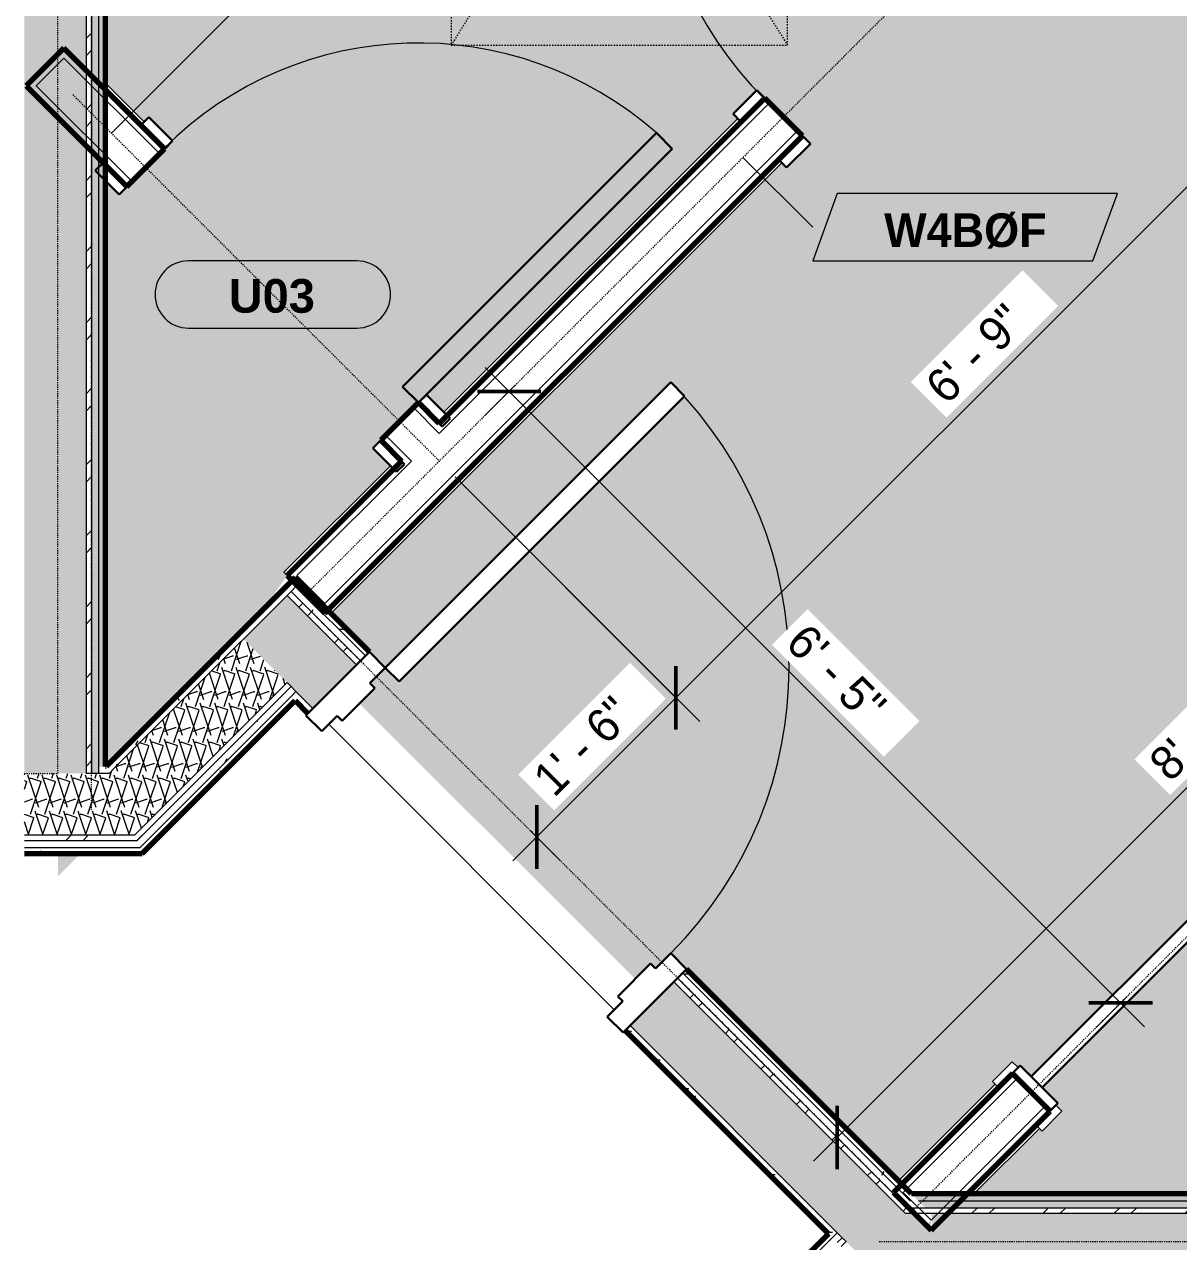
# Model space of a CAD drawing. Header units: inches. Extents: x -2533 to -979, y 116 to 10917.
# Drawn here: x -1989.1 to -1886.1, y 10415.8 to 10524.3 of the extents above; entities that cross this region are included whole.
import ezdxf

# ---------------------------------------------------------------- set-up
doc = ezdxf.new("R2010")
doc.units = ezdxf.units.IN
doc.header["$MEASUREMENT"] = 0
doc.linetypes.add('Dash', pattern=[0.25, 0.125, -0.125])
doc.linetypes.add('Dash 3_32_', pattern=[0.1875, 0.09375, -0.09375])
for name, color, linetype, lineweight in [('0-2', 250, 'Continuous', 18), ('0-5', 130, 'Continuous', 5), ('A-ANNO-DIMS', 211, 'Continuous', 9), ('A-ANNO-DIMS-32', 211, 'Continuous', 9), ('A-DETL-1', 90, 'Dash 3_32_', 18), ('A-DOOR', 31, 'Continuous', 18), ('A-DOOR-1', 50, 'Continuous', 30), ('A-DOOR-2', 7, 'Continuous', 9), ('A-DOOR-3', 31, 'Continuous', 30), ('A-DOOR-4', 31, 'Continuous', 9), ('A-DOOR-FRAM-2', 50, 'Continuous', 30), ('A-DOOR-FRAM-3', 31, 'Continuous', 30), ('A-DOOR-IDEN', 31, 'Continuous', 9), ('A-FLOR-1', 250, 'Continuous', 18), ('A-GENM', 5, 'Continuous', 9), ('A-GENM-HDLN', 13, 'Dash', 9), ('A-WALL', 113, 'Continuous', 18), ('A-WALL-2', 250, 'Continuous', 18), ('A-WALL-3', 113, 'Continuous', 70), ('A-WALL-IDEN', 211, 'Continuous', 9), ('A-WALL-PATT-1', 7, 'Continuous', 9), ('A-WALL-PATT-2', 8, 'Continuous', 9), ('A-WALL-PATT-3', 253, 'Continuous', 9), ('I-WALL-1', 10, 'Continuous', 70)]:
    doc.layers.add(name, color=color, linetype=linetype, lineweight=lineweight)
doc.layers.add('A-AREA-PATT-1', color=7, linetype='Continuous', lineweight=9, transparency=1)
doc.styles.add('Arial_B', font='arialbd.ttf', dxfattribs={"height": 3})
doc.styles.add('Century Gothic', font='ufonts.com_century-gothic.ttf', dxfattribs={"height": 3})
doc.styles.add('Century Gothic_B', font='GOTHICB.TTF', dxfattribs={"height": 3})
doc.dimstyles.new('OD_1__HACK_2', dxfattribs={"dimscale": 12, "dimtxt": 3.132505, "dimasz": 0.333333, "dimexe": 0.25, "dimexo": 0.166667, "dimgap": 0.041667, "dimtad": 1, "dimdec": 0, "dimzin": 3, "dimdsep": 46, "dimlunit": 4, "dimtxsty": 'Century Gothic', "dimblk1": 'OBLIQUE', "dimblk2": 'OBLIQUE', "dimsah": 1, "dimcen": 0.09, "dimdle": 0.25, "dimazin": 0, "dimtfac": 1, "dimtdec": 4, "dimtix": 1, "dimtmove": 0, "dimatfit": 3, "dimfxl": 1, "dimtvp": 1, "dimtfill": 1, "dimfrac": 2, "dimtolj": 1, "dimtzin": 0, "dimarcsym": 2})
pattern_1 = [(0, (0, 0), (10.24, 2.56), [0.422, -7.258, 0.422, -7.258, -40.96]), (0, (0, 0), (10.24, 2.56), [-15.36, 0.422, -14.938, 0.422, -7.258, -17.92]), (0, (0, 0), (10.24, 2.56), [-38.4, 0.422, -4.698, 0.422, -12.378]), (120, (3.84, 1.28), (-7.33702503, 7.58810013), [0.422, -7.258, 0.422, -7.258, -40.96]), (120, (3.84, 1.28), (-7.33702503, 7.58810013), [-15.36, 0.422, -14.938, 0.422, -7.258, -17.92]), (120, (3.84, 1.28), (-7.33702503, 7.58810013), [-38.4, 0.422, -4.698, 0.422, -12.378]), (240, (5.12, 6.4), (-2.90297497, -10.14810013), [0.422, -7.258, 0.422, -7.258, -40.96]), (240, (5.12, 6.4), (-2.90297497, -10.14810013), [-15.36, 0.422, -14.938, 0.422, -7.258, -17.92]), (240, (5.12, 6.4), (-2.90297497, -10.14810013), [-38.4, 0.422, -4.698, 0.422, -12.378])]
pattern_2 = [(45, (0, 0), (-3.1678384, 3.1678384), []), (45, (0, 4.8), (-3.1678384, 3.1678384), [])]
pattern_3 = [(161.57, (0.16, 0.16), (-1.279773737, -0.000426766), [0, -9.107, 1.011, 0]), (18.43, (-0.16, 0.16), (-1.279773737, 0.000426766), [0, -9.107, 1.011, 0]), (108.43, (0.16, 0.16), (0.639452382, -3.199964008), [3.035, -7.083]), (71.57, (-0.16, 0.16), (0.639452382, 3.199964008), [3.035, -7.083])]

# ---------------------------------------------------------------- blocks, each defined once
blk = doc.blocks.new('CTR - 1st Phase - Shell_rvt-2-2ND _ 3RD FLOOR - 2BD C - ADA TYPE B')
at = {"layer": 'A-FLOR-1'}
for p, q in [((-2488.98, 10461.93), (-2463.52, 10436.47)), ((-2463.52, 10436.47), (-2488.98, 10461.93))]:
    blk.add_line(p, q, dxfattribs=at)
blk = doc.blocks.new('HOLLOW METAL - UNIT DOOR-2191977-2ND _ 3RD FLOOR - 2BD C - ADA TYPE B')
at = {"layer": 'A-DOOR-1'}
for p, q in [((16.25, -4.125), (18, -4.125)), ((16.25, -40.125), (16.25, -4.125)), ((18, -4.125), (18, -40.125)), ((18, -40.125), (16.25, -40.125))]:
    blk.add_line(p, q, dxfattribs=at)
at = {"layer": 'A-DOOR-2'}
blk.add_arc((18, -4.125), 36, 180, 270, dxfattribs=at)
at = {"layer": 'A-DOOR-FRAM-2'}
for p, q in [((-20, 3.875), (-18, 3.875)), ((-20, -4.125), (-20, 3.875)), ((-18, 3.875), (-18, 1.9375)), ((18, 3.875), (20, 3.875)), ((18, 1.9375), (18, 3.875)), ((20, 3.875), (20, -4.125)), ((-18, 1.9375), (-17.375, 1.9375)), ((-17.375, 1.9375), (-17.375, -2.1875)), ((17.375, 1.9375), (18, 1.9375)), ((17.375, -2.1875), (17.375, 1.9375)), ((-18, -2.1875), (-18, -4.125)), ((-17.375, -2.1875), (-18, -2.1875)), ((18, -2.1875), (17.375, -2.1875)), ((18, -4.125), (18, -2.1875)), ((-18, -4.125), (-20, -4.125)), ((20, -4.125), (18, -4.125))]:
    blk.add_line(p, q, dxfattribs=at)
blk = doc.blocks.new('CTR - 1st Phase - Common Walls_rvt-2-2ND _ 3RD FLOOR - 2BD C - ADA TYPE B')
at = {"layer": 'A-WALL-PATT-1'}
h = blk.add_hatch(dxfattribs=at)
h.set_pattern_fill('FP_1', color=256, style=0, pattern_type=2)
h.set_pattern_definition(pattern_1)
h.paths.add_polyline_path([(-2510.12, 10457.54), (-2509.5, 10457.54), (-2509.5, 10843.14), (-2510.12, 10843.14), (-2510.12, 10458.16)], flags=0)
h = blk.add_hatch(dxfattribs=at)
h.set_pattern_fill('FP_1', color=256, style=0, pattern_type=2)
h.set_pattern_definition(pattern_1)
h.paths.add_polyline_path([(-2508.87, 10458.16), (-2508.87, 10843.14), (-2509.5, 10843.14), (-2509.5, 10458.16)], flags=0)
h = blk.add_hatch(dxfattribs=at)
h.set_pattern_fill('FP_1', color=256, style=0, pattern_type=2)
h.set_pattern_definition(pattern_1)
h.paths.add_polyline_path([(-2507.95, 10458.16), (-2491.9, 10474.21), (-2492.34, 10474.66), (-2508.83, 10458.16)], flags=0)
h = blk.add_hatch(dxfattribs=at)
h.set_pattern_fill('FP_1', color=256, style=0, pattern_type=2)
h.set_pattern_definition(pattern_1)
h.paths.add_polyline_path([(-2437.1, 10419.41), (-2437.01, 10420.04), (-2457.07, 10440.1), (-2457.42, 10439.74), (-2437.36, 10419.67)], flags=0)
h.paths.add_polyline_path([(-2485.71, 10468.03), (-2485.36, 10468.38), (-2489.07, 10472.09), (-2489.33, 10471.83), (-2489.33, 10472.36), (-2491.98, 10475.01), (-2491.92, 10474.41), (-2492.25, 10474.74), (-2492.34, 10474.66), (-2486.06, 10468.38)], flags=0)
h = blk.add_hatch(dxfattribs=at)
h.set_pattern_fill('FP_1', color=256, style=0, pattern_type=2)
h.set_pattern_definition(pattern_1)
h.paths.add_polyline_path([(-2437.25, 10418.79), (-2437.33, 10418.86), (-2437.1, 10419.41), (-2457.42, 10439.74), (-2457.87, 10439.3), (-2437.36, 10418.79)], flags=0)
h.paths.add_polyline_path([(-2486.15, 10467.58), (-2485.71, 10468.03), (-2491.9, 10474.21), (-2492.34, 10473.77), (-2486.43, 10467.86)], flags=0)
h = blk.add_hatch(dxfattribs=at)
h.set_pattern_fill('FP_1', color=256, style=0, pattern_type=2)
h.set_pattern_definition(pattern_1)
h.paths.add_polyline_path([(-2505.2, 10451.54), (-2491.9, 10464.84), (-2492.34, 10465.29), (-2506.09, 10451.54), (-2505.42, 10451.54)], flags=0)
h = blk.add_hatch(dxfattribs=at)
h.set_pattern_fill('FP_1', color=256, style=0, pattern_type=2)
h.set_pattern_definition(pattern_1)
h.paths.add_polyline_path([(-2444.08, 10416.14), (-2443.64, 10416.58), (-2462.11, 10435.06), (-2462.55, 10434.62), (-2444.43, 10416.5)], flags=0)
h.paths.add_polyline_path([(-2490.84, 10462.9), (-2490.39, 10463.34), (-2491.9, 10464.84), (-2492.34, 10464.4), (-2491.01, 10463.08)], flags=0)
h = blk.add_hatch(dxfattribs=at)
h.set_pattern_fill('FP_1', color=256, style=0, pattern_type=2)
h.set_pattern_definition(pattern_1)
h.paths.add_polyline_path([(-2505.59, 10450.91), (-2505.12, 10450.91), (-2491.98, 10464.05), (-2492.34, 10464.4), (-2505.83, 10450.91), (-2505.62, 10450.91)], flags=0)
h = blk.add_hatch(dxfattribs=at)
h.set_pattern_fill('FP_1', color=256, style=0, pattern_type=2)
h.set_pattern_definition(pattern_1)
h.paths.add_polyline_path([(-2508.87, 10457.54), (-2508.57, 10457.54), (-2507.95, 10458.16), (-2509.5, 10458.16), (-2509.5, 10457.54)], flags=0)
h = blk.add_hatch(dxfattribs=at)
h.set_pattern_fill('FP_1', color=256, style=0, pattern_type=2)
h.set_pattern_definition(pattern_1)
h.paths.add_polyline_path([(-2516.12, 10450.91), (-2505.83, 10450.91), (-2505.2, 10451.54), (-2516.12, 10451.54), (-2516.12, 10451.49)], flags=0)
h = blk.add_hatch(dxfattribs=at)
h.set_pattern_fill('FP_1', color=256, style=0, pattern_type=2)
h.set_pattern_definition(pattern_1)
h.paths.add_polyline_path([(-2506.29, 10450.41), (-2505.62, 10450.41), (-2505.12, 10450.91), (-2516.12, 10450.91), (-2516.12, 10450.41)], flags=0)
h = blk.add_hatch(dxfattribs=at)
h.set_pattern_fill('FP_1', color=256, style=0, pattern_type=2)
h.set_pattern_definition(pattern_1)
h.paths.add_polyline_path([(-2338, 10419.41), (-2076.55, 10419.41), (-2076.55, 10420.04), (-2359.46, 10420.04), (-2359.46, 10419.41), (-2352.84, 10419.41)], flags=0)
h.paths.add_polyline_path([(-2434.48, 10419.41), (-2364.96, 10419.41), (-2364.96, 10420.04), (-2437.01, 10420.04), (-2436.39, 10419.41)], flags=0)
h = blk.add_hatch(dxfattribs=at)
h.set_pattern_fill('FP_1', color=256, style=0, pattern_type=2)
h.set_pattern_definition(pattern_1)
h.paths.add_polyline_path([(-2310.84, 10418.79), (-2076.55, 10418.79), (-2076.55, 10419.41), (-2436.39, 10419.41), (-2435.76, 10418.79), (-2338, 10418.79)], flags=0)
h = blk.add_hatch(dxfattribs=at)
h.set_pattern_fill('FP_1', color=256, style=0, pattern_type=2)
h.set_pattern_definition(pattern_1)
h.paths.add_polyline_path([(-2447.62, 10412.73), (-2447.49, 10412.73), (-2444.08, 10416.14), (-2444.43, 10416.5), (-2448.2, 10412.73)], flags=0)
h = blk.add_hatch(dxfattribs=at)
h.set_pattern_fill('FP_1', color=256, style=0, pattern_type=2)
h.set_pattern_definition(pattern_1)
h.paths.add_polyline_path([(-2447.49, 10412.73), (-2446.61, 10412.73), (-2443.19, 10416.14), (-2443.64, 10416.58), (-2444.87, 10415.35)], flags=0)
at = {"layer": 'A-WALL-PATT-2'}
h = blk.add_hatch(dxfattribs=at)
h.set_pattern_fill('FP_2', color=256, style=0, pattern_type=2)
h.set_pattern_definition(pattern_2)
h.paths.add_polyline_path([(-2510.62, 10457.54), (-2510.12, 10457.54), (-2510.12, 10843.14), (-2510.62, 10843.14), (-2510.62, 10458.16)], flags=0)
h = blk.add_hatch(dxfattribs=at)
h.set_pattern_fill('FP_2', color=256, style=0, pattern_type=2)
h.set_pattern_definition(pattern_2)
h.paths.add_polyline_path([(-2436.86, 10418.29), (-2457.87, 10439.3), (-2458.22, 10438.95), (-2437.56, 10418.29), (-2437.36, 10418.29)], flags=0)
h.paths.add_polyline_path([(-2486.5, 10467.23), (-2486.15, 10467.58), (-2492.34, 10473.77), (-2492.69, 10473.42), (-2486.86, 10467.58)], flags=0)
h = blk.add_hatch(dxfattribs=at)
h.set_pattern_fill('FP_2', color=256, style=0, pattern_type=2)
h.set_pattern_definition(pattern_2)
h.paths.add_polyline_path([(-2516.12, 10451.54), (-2506.09, 10451.54), (-2505.59, 10452.04), (-2516.12, 10452.04), (-2516.12, 10452)], flags=0)
h = blk.add_hatch(dxfattribs=at)
h.set_pattern_fill('FP_2', color=256, style=0, pattern_type=2)
h.set_pattern_definition(pattern_2)
h.paths.add_polyline_path([(-2358.84, 10418.29), (-2076.55, 10418.29), (-2076.55, 10418.79), (-2435.76, 10418.79), (-2435.26, 10418.29), (-2359.46, 10418.29)], flags=0)
h.paths.add_polyline_path([(-2436.86, 10418.29), (-2436.75, 10418.29), (-2437.25, 10418.79), (-2437.36, 10418.79), (-2437.22, 10418.65)], flags=0)
at = {"layer": 'A-WALL-PATT-3'}
h = blk.add_hatch(dxfattribs=at)
h.set_pattern_fill('FP_3', color=256, style=0, pattern_type=2)
h.set_pattern_definition(pattern_3)
h.paths.add_polyline_path([(-2516.12, 10457.54), (-2510.62, 10457.54), (-2510.62, 10843.14), (-2516.12, 10843.14), (-2516.12, 10458.16)], flags=0)
h = blk.add_hatch(dxfattribs=at)
h.set_pattern_fill('FP_3', color=256, style=0, pattern_type=2)
h.set_pattern_definition(pattern_3)
h.paths.add_polyline_path([(-2439.33, 10412.73), (-2438.12, 10412.73), (-2435.06, 10415.79), (-2458.22, 10438.95), (-2462.11, 10435.06), (-2439.78, 10412.73), (-2439.39, 10412.73)], flags=0)
h.paths.add_polyline_path([(-2490.39, 10463.34), (-2486.5, 10467.23), (-2492.69, 10473.42), (-2496.58, 10469.53), (-2491.01, 10463.96)], flags=0)
h = blk.add_hatch(dxfattribs=at)
h.set_pattern_fill('FP_3', color=256, style=0, pattern_type=2)
h.set_pattern_definition(pattern_3)
h.paths.add_polyline_path([(-2505.59, 10457.54), (-2500.79, 10457.54), (-2492.69, 10465.64), (-2496.58, 10469.53), (-2508.57, 10457.54), (-2506.29, 10457.54)], flags=0)
h = blk.add_hatch(dxfattribs=at)
h.set_pattern_fill('FP_3', color=256, style=0, pattern_type=2)
h.set_pattern_definition(pattern_3)
h.paths.add_polyline_path([(-2506.29, 10452.04), (-2500.79, 10457.54), (-2516.12, 10457.54), (-2516.12, 10452.04)], flags=0)
h = blk.add_hatch(dxfattribs=at)
h.set_pattern_fill('FP_3', color=256, style=0, pattern_type=2)
h.set_pattern_definition(pattern_3)
h.paths.add_polyline_path([(-2427.06, 10412.79), (-2076.17, 10412.79), (-2076.17, 10418.29), (-2435.26, 10418.29), (-2435.15, 10416.93), (-2435.28, 10416.81), (-2435.28, 10417.7), (-2435.72, 10417.25), (-2436.75, 10418.29), (-2437.56, 10418.29), (-2435.06, 10415.79), (-2438.06, 10412.79), (-2434.48, 10412.79)], flags=0)
at = {"layer": 'A-WALL-2'}
for p, q in [((-2510.62, 10843.14), (-2510.62, 10458.16)), ((-2510.12, 10843.14), (-2510.12, 10458.16)), ((-2509.5, 10843.14), (-2509.5, 10458.16)), ((-2496.58, 10469.53), (-2492.69, 10473.42)), ((-2492.69, 10473.42), (-2492.34, 10473.77)), ((-2486.5, 10467.23), (-2492.69, 10473.42)), ((-2492.34, 10473.77), (-2491.9, 10474.21)), ((-2486.15, 10467.58), (-2492.34, 10473.77)), ((-2485.71, 10468.03), (-2491.9, 10474.21)), ((-2507.95, 10458.16), (-2497.02, 10469.09)), ((-2497.02, 10469.09), (-2496.58, 10469.53)), ((-2493.13, 10465.2), (-2492.69, 10465.64)), ((-2492.34, 10465.29), (-2492.69, 10465.64)), ((-2492.69, 10465.64), (-2492.34, 10465.29)), ((-2500.17, 10458.16), (-2493.13, 10465.2)), ((-2499.46, 10458.16), (-2492.78, 10464.84)), ((-2492.78, 10464.84), (-2492.34, 10465.29)), ((-2491.9, 10464.84), (-2492.34, 10465.29)), ((-2492.34, 10465.29), (-2491.9, 10464.84)), ((-2492.34, 10464.4), (-2491.9, 10464.84)), ((-2490.39, 10463.34), (-2491.9, 10464.84)), ((-2498.58, 10458.16), (-2492.34, 10464.4)), ((-2510.62, 10458.16), (-2510.62, 10457.54)), ((-2510.12, 10458.16), (-2510.12, 10457.54)), ((-2509.5, 10458.16), (-2509.5, 10457.54)), ((-2507.95, 10458.16), (-2508.57, 10457.54)), ((-2499.46, 10458.16), (-2505.59, 10452.04)), ((-2498.58, 10458.16), (-2505.2, 10451.54)), ((-2500.17, 10458.16), (-2500.79, 10457.54)), ((-2510.12, 10457.54), (-2510.62, 10457.54)), ((-2510.12, 10457.54), (-2510.62, 10457.54)), ((-2509.5, 10457.54), (-2510.12, 10457.54)), ((-2509.5, 10457.54), (-2510.12, 10457.54)), ((-2508.57, 10457.54), (-2509.5, 10457.54)), ((-2500.79, 10457.54), (-2506.29, 10452.04)), ((-2506.29, 10452.04), (-2516.12, 10452.04)), ((-2506.09, 10451.54), (-2516.12, 10451.54)), ((-2505.59, 10452.04), (-2506.09, 10451.54)), ((-2505.2, 10451.54), (-2505.83, 10450.91)), ((-2505.83, 10450.91), (-2516.12, 10450.91)), ((-2437.1, 10419.41), (-2457.42, 10439.74)), ((-2437.56, 10418.29), (-2458.22, 10438.95)), ((-2437.36, 10418.79), (-2457.87, 10439.3)), ((-2443.64, 10416.58), (-2462.11, 10435.06)), ((-2076.17, 10419.41), (-2436.39, 10419.41)), ((-2436.86, 10418.29), (-2437.56, 10418.29)), ((-2436.47, 10418.79), (-2437.36, 10418.79)), ((-2435.26, 10418.29), (-2436.86, 10418.29)), ((-2435.76, 10418.79), (-2436.47, 10418.79)), ((-2076.17, 10418.79), (-2435.76, 10418.79)), ((-2076.17, 10418.29), (-2435.26, 10418.29)), ((-2447.49, 10412.73), (-2444.08, 10416.14)), ((-2443.64, 10416.58), (-2444.08, 10416.14)), ((-2443.19, 10416.14), (-2443.64, 10416.58)), ((-2443.64, 10416.58), (-2443.19, 10416.14)), ((-2443.19, 10416.14), (-2443.64, 10415.7)), ((-2442.84, 10415.79), (-2443.28, 10415.35)), ((-2442.84, 10415.79), (-2443.19, 10416.14)), ((-2443.19, 10416.14), (-2442.84, 10415.79))]:
    blk.add_line(p, q, dxfattribs=at)
at = {"layer": 'I-WALL-1'}
for p, q in [((-2508.87, 10458.16), (-2508.87, 10570.42)), ((-2492.34, 10474.66), (-2497.46, 10469.53)), ((-2491.98, 10475.01), (-2492.34, 10474.66)), ((-2485.36, 10468.38), (-2491.98, 10475.01)), ((-2497.46, 10469.53), (-2508.83, 10458.16)), ((-2497.87, 10458.16), (-2491.98, 10464.05)), ((-2491.98, 10464.05), (-2490.84, 10462.9)), ((-2508.83, 10458.16), (-2508.87, 10458.16)), ((-2505.12, 10450.91), (-2497.87, 10458.16)), ((-2505.62, 10450.41), (-2505.12, 10450.91)), ((-2516.12, 10450.41), (-2505.62, 10450.41)), ((-2437.01, 10420.04), (-2457.07, 10440.1)), ((-2462.55, 10434.62), (-2444.43, 10416.5)), ((-2076.17, 10420.04), (-2437.01, 10420.04)), ((-2444.43, 10416.5), (-2448.2, 10412.73))]:
    blk.add_line(p, q, dxfattribs=at)
at = {"layer": '0-2', "rotation": 134.9999999999909}
blk.add_blockref('HOLLOW METAL - UNIT DOOR-2191977-2ND _ 3RD FLOOR - 2BD C - ADA TYPE B', (-2474.13, 10451.32), dxfattribs=at)
blk = doc.blocks.new('Basic Wall _ INT - W4BØF - _5_8 GYP - 2X4 WOOD_BATT_ - 5_8 GYP_ - ___-2687579-2ND _ 3RD FLOOR - 2BD C - ADA TYPE B')
at = {"layer": 'A-WALL'}
for p, q in [((-2505.44, 10515.65), (-2508.87, 10519.09)), ((-2505.64, 10515.45), (-2508.87, 10518.68))]:
    blk.add_line(p, q, dxfattribs=at)
blk = doc.blocks.new('Basic Wall _ INT - W4BØF - _5_8 GYP - 2X4 WOOD_BATT_ - 5_8 GYP_ - ___-2687580-2ND _ 3RD FLOOR - 2BD C - ADA TYPE B')
at = {"layer": 'A-WALL'}
for p, q in [((-2478.71, 10489.75), (-2452.52, 10515.94)), ((-2452.32, 10515.74), (-2478.5, 10489.55)), ((-2492.98, 10475.48), (-2483.48, 10484.98)), ((-2483.28, 10484.78), (-2492.78, 10475.27)), ((-2492.78, 10475.27), (-2492.98, 10475.48)), ((-2492.72, 10475.22), (-2492.78, 10475.27)), ((-2492.69, 10475.19), (-2492.72, 10475.22))]:
    blk.add_line(p, q, dxfattribs=at)
blk = doc.blocks.new('Basic Wall _ INT - W4BØF - _5_8 GYP - 2X4 WOOD_BATT_ - 5_8 GYP_ - ___-2687581-2ND _ 3RD FLOOR - 2BD C - ADA TYPE B')
at = {"layer": 'A-WALL'}
for p, q in [((-2488.98, 10472), (-2448.78, 10512.2)), ((-2488.78, 10471.8), (-2448.58, 10512))]:
    blk.add_line(p, q, dxfattribs=at)
blk = doc.blocks.new('SWING - SINGLE - FLUSH - 2-10 x 6-8 - PRIVACY-3199407-2ND _ 3RD FLOOR - 2BD C - ADA TYPE B')
at = {"layer": 'A-DOOR-3'}
for p, q in [((15, 2.37), (15, 36.38)), ((17, 36.38), (15, 36.38)), ((17, 2.37), (17, 36.38)), ((17, 2.37), (15, 2.37))]:
    blk.add_line(p, q, dxfattribs=at)
at = {"layer": 'A-DOOR-4'}
blk.add_arc((17, 2.37), 34.07, 93.3657, 180, dxfattribs=at)
at = {"layer": 'A-DOOR-FRAM-3'}
for p, q in [((-17, 3.37), (-20, 3.37)), ((-20, 3.37), (-20, 2.37)), ((-17, 2.37), (-17, 3.37)), ((20, 3.37), (17, 3.37)), ((17, 3.37), (17, 2.37)), ((20, 2.37), (20, 3.37)), ((-20, 2.37), (-17, 2.37)), ((17, 2.37), (20, 2.37)), ((-17, -2.38), (-20, -2.38)), ((-20, -2.38), (-20, -3.38)), ((-17, -3.38), (-17, -2.38)), ((20, -2.38), (17, -2.38)), ((17, -2.38), (17, -3.38)), ((20, -3.38), (20, -2.38)), ((-20, -3.38), (-17, -3.38)), ((17, -3.38), (20, -3.38))]:
    blk.add_line(p, q, dxfattribs=at)
blk = doc.blocks.new('SWING - SINGLE - FLUSH - 2-8 x 6-8 - PASSAGE-3199406-2ND _ 3RD FLOOR - 2BD C - ADA TYPE B')
at = {"layer": 'A-DOOR-3'}
for p, q in [((14, 2.37), (14, 34.38)), ((16, 34.38), (14, 34.38)), ((16, 2.37), (16, 34.38)), ((16, 2.37), (14, 2.37))]:
    blk.add_line(p, q, dxfattribs=at)
at = {"layer": 'A-DOOR-4'}
blk.add_arc((16, 2.37), 32.07, 93.5759, 180, dxfattribs=at)
at = {"layer": 'A-DOOR-FRAM-3'}
for p, q in [((-16, 3.37), (-19, 3.37)), ((-19, 3.37), (-19, 2.37)), ((-16, 2.37), (-16, 3.37)), ((19, 3.37), (16, 3.37)), ((16, 3.37), (16, 2.37)), ((19, 2.37), (19, 3.37)), ((-19, 2.37), (-16, 2.37)), ((16, 2.37), (19, 2.37)), ((-16, -2.38), (-19, -2.38)), ((-19, -2.38), (-19, -3.38)), ((-16, -3.38), (-16, -2.38)), ((19, -2.38), (16, -2.38)), ((16, -2.38), (16, -3.38)), ((19, -3.38), (19, -2.38)), ((-19, -3.38), (-16, -3.38)), ((16, -3.38), (19, -3.38))]:
    blk.add_line(p, q, dxfattribs=at)
blk = doc.blocks.new('Basic Wall _ INT - W4BØF - _5_8 GYP - 2X4 WOOD_BATT_ - 5_8 GYP_ - ___-2694521-2ND _ 3RD FLOOR - 2BD C - ADA TYPE B')
at = {"layer": 'A-WALL'}
for p, q in [((-2429.56, 10429.83), (-2438.18, 10421.21)), ((-2429.35, 10429.63), (-2437.98, 10421))]:
    blk.add_line(p, q, dxfattribs=at)
blk = doc.blocks.new('Basic Wall _ INT - W4BØF - _5_8 GYP - 2X4 WOOD_BATT_ - 5_8 GYP_ - ___-2694522-2ND _ 3RD FLOOR - 2BD C - ADA TYPE B')
at = {"layer": 'A-WALL'}
for p, q in [((-2431.87, 10420.04), (-2425.82, 10426.09)), ((-2425.62, 10425.89), (-2431.46, 10420.04))]:
    blk.add_line(p, q, dxfattribs=at)
blk = doc.blocks.new('SLIDING - FLUSH - 6-0 x 6-8-3203588-2ND _ 3RD FLOOR - 2BD C - ADA TYPE B')
at = {"layer": 'A-DOOR-3'}
for p, q in [((-1, -0.875), (-1, 0.5)), ((-1, 0.5), (36, 0.5)), ((36, 0.5), (36, -0.875)), ((-36, -2.25), (-36, -0.875)), ((-36, -0.875), (1, -0.875)), ((36, -0.875), (-1, -0.875)), ((1, -0.875), (1, -2.25)), ((1, -2.25), (-36, -2.25))]:
    blk.add_line(p, q, dxfattribs=at)
at = {"layer": 'A-DOOR-4'}
for p, q in [((-38.75, 3.25), (-36.25, 3.25)), ((-38.75, 2.5), (-38.75, 3.25)), ((-36.25, 2.5), (-38.75, 2.5)), ((-36.25, 3.25), (-36.25, 2.5)), ((36.25, 3.25), (38.75, 3.25)), ((36.25, 2.5), (36.25, 3.25)), ((38.75, 2.5), (36.25, 2.5)), ((38.75, 3.25), (38.75, 2.5)), ((-38.75, -2.25), (-36.25, -2.25)), ((-38.75, -3), (-38.75, -2.25)), ((-36.25, -3), (-38.75, -3)), ((-36.25, -2.25), (-36.25, -3)), ((36.25, -2.25), (38.75, -2.25)), ((36.25, -3), (36.25, -2.25)), ((38.75, -3), (36.25, -3)), ((38.75, -2.25), (38.75, -3))]:
    blk.add_line(p, q, dxfattribs=at)
at = {"layer": 'A-DOOR-FRAM-3'}
for p, q in [((-37, -2.25), (-37, 2.5)), ((-37, 2.5), (-36, 2.5)), ((-36, 2.5), (-36, -2.25)), ((36, 2.5), (37, 2.5)), ((36, -2.25), (36, 2.5)), ((37, 2.5), (37, -2.25)), ((-36, -2.25), (-37, -2.25)), ((37, -2.25), (36, -2.25))]:
    blk.add_line(p, q, dxfattribs=at)
blk = doc.blocks.new('ADA Clearances - 30_x48_-3054095-2ND _ 3RD FLOOR - 2BD C - ADA TYPE B')
at = {"layer": 'A-GENM-HDLN'}
for p, q in [((15, -24), (-15, 24)), ((-15, -24), (15, 24)), ((15, 24), (-15, 24)), ((-15, 24), (-15, -24)), ((15, -24), (15, 24)), ((-15, -24), (15, -24))]:
    blk.add_line(p, q, dxfattribs=at)
blk = doc.blocks.new('DIMBLOCK45-2ND _ 3RD FLOOR - 2BD C - ADA TYPE B')
at = {"layer": 'A-ANNO-DIMS-32'}
for p, q in [((-1947.97, 10493.74), (-1889.19, 10434.96)), ((-1945.26, 10492.2), (-1947.97, 10489.49)), ((-1945.85, 10491.61), (-1945.26, 10492.2)), ((-1890.72, 10437.66), (-1893.43, 10434.96)), ((-1891.31, 10437.08), (-1890.72, 10437.66))]:
    blk.add_line(p, q, dxfattribs=at)
at = {"layer": 'A-ANNO-DIMS-32', "lineweight": 50}
for p, q in [((-1945.85, 10491.61), (-1948.67, 10491.61)), ((-1945.85, 10491.61), (-1943.02, 10491.61)), ((-1891.31, 10437.08), (-1894.14, 10437.08)), ((-1891.31, 10437.08), (-1888.48, 10437.08))]:
    blk.add_line(p, q, dxfattribs=at)
at = {"layer": 'A-ANNO-DIMS-32', "color": 0, "insert": (-1919.21, 10471.13), "char_height": 3, "width": 12.5897, "attachment_point": 1, "rotation": 315, "line_spacing_factor": 0.984502, "style": 'Century Gothic', "bg_fill": 3, "box_fill_scale": 1.25, "bg_fill_color": 256, "bg_fill_true_color": 13158600, "bg_fill_transparency": 0}
blk.add_mtext('6\' - 5"', dxfattribs=at)
blk = doc.blocks.new('_Oblique')
at = {"color": 0, "linetype": 'ByBlock', "lineweight": -2}
blk.add_line((-0.5, -0.5), (0.5, 0.5), dxfattribs=at)
blk = doc.blocks.new('DIMBLOCK47-2ND _ 3RD FLOOR - 2BD C - ADA TYPE B')
at = {"layer": 'A-ANNO-DIMS-32', "lineweight": 50}
for p, q in [((-1847.89, 10493.79), (-1847.89, 10496.62)), ((-1847.89, 10493.79), (-1847.89, 10490.96)), ((-1916.59, 10425.08), (-1916.59, 10427.91)), ((-1916.59, 10425.08), (-1916.59, 10422.26))]:
    blk.add_line(p, q, dxfattribs=at)
at = {"layer": 'A-ANNO-DIMS-32'}
for p, q in [((-1842.66, 10488.56), (-1850.01, 10495.91)), ((-1918.71, 10422.96), (-1847.89, 10493.79)), ((-1847.89, 10493.79), (-1842.66, 10488.56)), ((-1917.18, 10425.67), (-1914.47, 10422.96)), ((-1916.59, 10425.08), (-1917.18, 10425.67))]:
    blk.add_line(p, q, dxfattribs=at)
at = {"layer": 'A-ANNO-DIMS-32', "color": 0, "insert": (-1889.02, 10458.8), "char_height": 3, "width": 12.5897, "attachment_point": 1, "rotation": 45, "line_spacing_factor": 0.984502, "style": 'Century Gothic', "bg_fill": 3, "box_fill_scale": 1.25, "bg_fill_color": 256, "bg_fill_true_color": 13158600, "bg_fill_transparency": 0}
blk.add_mtext('8\' - 1"', dxfattribs=at)
blk = doc.blocks.new('DIMBLOCK63-2ND _ 3RD FLOOR - 2BD C - ADA TYPE B')
at = {"layer": 'A-ANNO-DIMS-32'}
for p, q in [((-1950.65, 10483.98), (-1928.84, 10462.17)), ((-1930.96, 10464.29), (-1950.65, 10483.98)), ((-1945.5, 10449.75), (-1930.96, 10464.29)), ((-1943.96, 10452.46), (-1941.25, 10449.75)), ((-1943.38, 10451.87), (-1943.96, 10452.46))]:
    blk.add_line(p, q, dxfattribs=at)
at = {"layer": 'A-ANNO-DIMS-32', "lineweight": 50}
for p, q in [((-1930.96, 10464.29), (-1930.96, 10467.12)), ((-1930.96, 10464.29), (-1930.96, 10461.46)), ((-1943.38, 10451.87), (-1943.38, 10454.7)), ((-1943.38, 10451.87), (-1943.38, 10449.04))]:
    blk.add_line(p, q, dxfattribs=at)
at = {"layer": 'A-ANNO-DIMS-32', "color": 0, "insert": (-1943.95, 10457.44), "char_height": 3, "width": 12.5897, "attachment_point": 1, "rotation": 45, "line_spacing_factor": 0.984502, "style": 'Century Gothic', "bg_fill": 3, "box_fill_scale": 1.25, "bg_fill_color": 256, "bg_fill_true_color": 13158600, "bg_fill_transparency": 0}
blk.add_mtext('1\' - 6"', dxfattribs=at)
blk = doc.blocks.new('DIMBLOCK64-2ND _ 3RD FLOOR - 2BD C - ADA TYPE B')
at = {"layer": 'A-ANNO-DIMS-32'}
for p, q in [((-1880.47, 10528.94), (-1871.27, 10519.73)), ((-1873.39, 10521.85), (-1880.47, 10528.94)), ((-1930.96, 10464.29), (-1873.39, 10521.85)), ((-1950.65, 10483.98), (-1928.84, 10462.17)), ((-1930.96, 10464.29), (-1950.65, 10483.98))]:
    blk.add_line(p, q, dxfattribs=at)
at = {"layer": 'A-ANNO-DIMS-32', "lineweight": 50}
for p, q in [((-1873.39, 10521.85), (-1873.39, 10524.68)), ((-1873.39, 10521.85), (-1873.39, 10519.03)), ((-1930.96, 10464.29), (-1930.96, 10467.12)), ((-1930.96, 10464.29), (-1930.96, 10461.46))]:
    blk.add_line(p, q, dxfattribs=at)
at = {"layer": 'A-ANNO-DIMS-32', "color": 0, "insert": (-1908.96, 10492.44), "char_height": 3, "width": 12.5897, "attachment_point": 1, "rotation": 45, "line_spacing_factor": 0.984502, "style": 'Century Gothic', "bg_fill": 3, "box_fill_scale": 1.25, "bg_fill_color": 256, "bg_fill_true_color": 13158600, "bg_fill_transparency": 0}
blk.add_mtext('6\' - 9"', dxfattribs=at)
blk = doc.blocks.new('Door Tag - Type Mark-2601225-2ND _ 3RD FLOOR - 2BD C - ADA TYPE B')
at = {"layer": 'A-DOOR-IDEN'}
for p, q in [((0.234375, 0.09375), (-0.234375, 0.09375)), ((-0.234375, -0.09375), (0.234375, -0.09375))]:
    blk.add_line(p, q, dxfattribs=at)
for centre, start, end in [((-0.234375, 0), 90, 270), ((0.234375, 0), 270, 90)]:
    blk.add_arc(centre, 0.09375, start, end, dxfattribs=at)
blk = doc.blocks.new('Wall Tag - ONE-2663183-2ND _ 3RD FLOOR - 2BD C - ADA TYPE B')
at = {"layer": 'A-WALL-IDEN'}
for p, q in [((-0.3561, 0.0937), (-0.4244, -0.0937)), ((0.4244, 0.0937), (-0.3561, 0.0937)), ((0.3561, -0.0937), (0.4244, 0.0937)), ((-0.4244, -0.0937), (0.3561, -0.0937))]:
    blk.add_line(p, q, dxfattribs=at)

msp = doc.modelspace()

# ---------------------------------------------------------------- hatches: boundary and pattern name
at = {"layer": 'A-AREA-PATT-1'}
h = msp.add_hatch(color=256, dxfattribs=at)
h.paths.add_polyline_path([(-1955.6, 10488.93), (-1953.21, 10491.32), (-1951.65, 10489.75), (-1925.46, 10515.94), (-1925.88, 10516.36), (-1923.75, 10518.48), (-1921.37, 10516.09), (-1897.33, 10540.13), (-1899.71, 10542.52), (-1898.86, 10543.38), (-1917.85, 10562.37), (-1917.85, 10587.06), (-1915.06, 10587.06), (-1915.06, 10657.06), (-1916.56, 10657.06), (-1916.56, 10621.06), (-1917.85, 10621.06), (-1917.85, 10637.57), (-1958.81, 10637.57), (-1958.81, 10565.57), (-1981.81, 10565.57), (-1981.81, 10557.43), (-1975.64, 10557.43), (-1974.67, 10557.3), (-1973.78, 10556.93), (-1973, 10556.33), (-1972.41, 10555.56), (-1972.04, 10554.66), (-1971.91, 10553.62), (-1971.91, 10552.31), (-1968.89, 10552.66), (-1967.89, 10553.85), (-1966.89, 10554.42), (-1965.89, 10554.69), (-1964.88, 10554.86), (-1963.89, 10554.95), (-1961.9, 10554.77), (-1959.89, 10554.24), (-1957.89, 10553.51), (-1955.89, 10552.58), (-1953.89, 10551.19), (-1952.89, 10550.19), (-1952.39, 10549.32), (-1951.89, 10547.95), (-1951.89, 10546.95), (-1952.39, 10545.58), (-1952.89, 10544.71), (-1953.89, 10543.71), (-1955.89, 10542.32), (-1957.89, 10541.39), (-1960.02, 10540.63), (-1961.9, 10540.12), (-1963.89, 10539.95), (-1964.88, 10540.04), (-1965.89, 10540.21), (-1966.89, 10540.48), (-1967.89, 10541.05), (-1968.89, 10542.24), (-1971.91, 10542.59), (-1971.91, 10541.2), (-1972.04, 10540.23), (-1972.41, 10539.34), (-1973, 10538.56), (-1973.78, 10537.97), (-1974.67, 10537.6), (-1975.64, 10537.47), (-1981.81, 10537.47), (-1981.81, 10519.09), (-1978.38, 10515.65), (-1977.96, 10516.07), (-1975.84, 10513.95), (-1978.23, 10511.56), (-1955.66, 10488.99)], flags=0)
h.paths.add_polyline_path([(-1918.44, 10667.57), (-1917.85, 10667.57), (-1917.85, 10668.16), (-1977.03, 10668.16), (-1977.03, 10667.57), (-1918.55, 10667.57)], flags=0)
h = msp.add_hatch(color=256, dxfattribs=at)
h.paths.add_polyline_path([(-1956.88, 10466.97), (-1931.43, 10492.42), (-1930.19, 10491.18), (-1955.64, 10465.73)], flags=0)
h.paths.add_polyline_path([(-1911.12, 10421.21), (-1902.5, 10429.83), (-1902.74, 10430.07), (-1900.97, 10431.84), (-1900.44, 10431.31), (-1900.26, 10431.48), (-1899.29, 10430.51), (-1874.54, 10455.26), (-1875.51, 10456.23), (-1849.17, 10482.57), (-1849.7, 10483.1), (-1847.94, 10484.87), (-1847.7, 10484.63), (-1809.84, 10522.49), (-1810.25, 10522.91), (-1808.13, 10525.03), (-1805.74, 10522.64), (-1781.7, 10546.68), (-1784.09, 10549.07), (-1781.97, 10551.19), (-1781.55, 10550.78), (-1741.98, 10590.35), (-1781.93, 10630.31), (-1807.64, 10604.6), (-1805.96, 10602.92), (-1804.55, 10604.33), (-1787.58, 10587.36), (-1788.99, 10585.95), (-1805.26, 10602.21), (-1807.38, 10600.09), (-1807.79, 10600.51), (-1881.89, 10526.41), (-1894.08, 10538.6), (-1894.94, 10537.75), (-1897.33, 10540.13), (-1921.37, 10516.09), (-1918.98, 10513.71), (-1921.1, 10511.58), (-1921.52, 10512), (-1961.71, 10471.8), (-1956.88, 10466.97), (-1958.25, 10465.6), (-1957.81, 10465.15), (-1959.18, 10463.78), (-1934.61, 10439.21), (-1933.24, 10440.58), (-1932.8, 10440.14), (-1931.43, 10441.51), (-1911.13, 10421.21)], flags=0)
h.paths.add_polyline_path([(-1872.42, 10455.97), (-1847.67, 10480.72), (-1848.38, 10481.42), (-1873.13, 10456.67)], flags=0)
h = msp.add_hatch(color=256, dxfattribs=at)
h.paths.add_polyline_path([(-1986.06, 10448.39), (-1984.04, 10450.41), (-1986.06, 10450.41)], flags=0)
h.paths.add_polyline_path([(-1981.77, 10458.16), (-1967.67, 10472.27), (-1965.63, 10475.19), (-1965.93, 10475.48), (-1956.42, 10484.98), (-1957.99, 10486.55), (-1955.6, 10488.93), (-1978.23, 10511.56), (-1980.61, 10509.17), (-1981.81, 10510.37), (-1981.81, 10458.16)], flags=0)
msp.add_hatch(color=256, dxfattribs=at).paths.add_polyline_path([(-1904.4, 10420.04), (-1838.94, 10420.04), (-1838.94, 10480.91), (-1841.24, 10483.2), (-1843.76, 10480.69), (-1843.52, 10480.45), (-1845.29, 10478.68), (-1845.82, 10479.21), (-1845.99, 10479.04), (-1847.67, 10480.72), (-1872.42, 10455.97), (-1872.16, 10455.7), (-1898.32, 10429.54), (-1896.9, 10428.13), (-1897.08, 10427.95), (-1896.55, 10427.42), (-1898.32, 10425.65), (-1898.56, 10425.89), (-1903.82, 10420.63)], flags=0)

# ---------------------------------------------------------------- linework, layer by layer
at = {"layer": 'A-DETL-1'}
for p, q in [((-1986.06, 10457.54), (-1986.06, 10843.14)), ((-1983.06, 10454.29), (-1983.06, 10843.14)), ((-1909.9, 10418.49), (-1740.01, 10588.38)), ((-1894.5, 10542.96), (-1963.95, 10473.51)), ((-1984.74, 10518.08), (-1952.06, 10485.4)), ((-1962.98, 10471.47), (-1909.59, 10418.09)), ((-1989.06, 10457.54), (-1986.06, 10457.54)), ((-1912.84, 10415.79), (-1549.11, 10415.79))]:
    msp.add_line(p, q, dxfattribs=at)
at = {"layer": 'A-WALL'}
for p, q in [((-1985.53, 10521.34), (-1988.01, 10518.86)), ((-1976.99, 10512.8), (-1985.53, 10521.34)), ((-1979.46, 10510.32), (-1988.01, 10518.86)), ((-1952.06, 10487.87), (-1922.61, 10517.33)), ((-1962.27, 10472.71), (-1920.13, 10514.85)), ((-1952.06, 10487.87), (-1954.36, 10490.17)), ((-1954.54, 10485.4), (-1956.84, 10487.69)), ((-1964.75, 10475.19), (-1954.54, 10485.4)), ((-1964.75, 10475.19), (-1962.27, 10472.71)), ((-1900.53, 10430.33), (-1910.69, 10420.17)), ((-1898.05, 10427.86), (-1908.22, 10417.7)), ((-1910.69, 10420.17), (-1908.22, 10417.7))]:
    msp.add_line(p, q, dxfattribs=at)
at = {"layer": 'A-WALL-3'}
for p, q in [((-1985.53, 10522.22), (-1988.89, 10518.86)), ((-1976.55, 10513.24), (-1985.53, 10522.22)), ((-1988.89, 10518.86), (-1979.91, 10509.88)), ((-1923.05, 10517.77), (-1952.06, 10488.76)), ((-1919.69, 10514.41), (-1923.05, 10517.77)), ((-1962.27, 10471.83), (-1919.69, 10514.41)), ((-1979.91, 10509.88), (-1976.55, 10513.24)), ((-1953.92, 10490.61), (-1957.28, 10487.25)), ((-1952.06, 10488.76), (-1953.92, 10490.61)), ((-1957.28, 10487.25), (-1955.42, 10485.4)), ((-1955.42, 10485.4), (-1965.63, 10475.19)), ((-1965.63, 10475.19), (-1962.27, 10471.83)), ((-1900.97, 10430.78), (-1911.58, 10420.17)), ((-1897.61, 10427.42), (-1900.97, 10430.78)), ((-1908.22, 10416.81), (-1897.61, 10427.42)), ((-1911.58, 10420.17), (-1908.22, 10416.81))]:
    msp.add_line(p, q, dxfattribs=at)
at = {"layer": 'A-WALL-IDEN'}
msp.add_line((-1981.3, 10514.63), (-1968.57, 10527.36), dxfattribs=at)

# ---------------------------------------------------------------- block references
at = {"layer": '0-5'}
for name in ['CTR - 1st Phase - Shell_rvt-2-2ND _ 3RD FLOOR - 2BD C - ADA TYPE B', 'CTR - 1st Phase - Common Walls_rvt-2-2ND _ 3RD FLOOR - 2BD C - ADA TYPE B']:
    msp.add_blockref(name, (527.06, 0), dxfattribs=at)
at = {"layer": 'A-DOOR'}
for name, p, rotation in [('SWING - SINGLE - FLUSH - 2-10 x 6-8 - PRIVACY-3199407-2ND _ 3RD FLOOR - 2BD C - ADA TYPE B', (-1909.35, 10528.11), 44.99999999996775), ('SWING - SINGLE - FLUSH - 2-8 x 6-8 - PASSAGE-3199406-2ND _ 3RD FLOOR - 2BD C - ADA TYPE B', (-1966.91, 10500.25), 314.9999999999997), ('SLIDING - FLUSH - 6-0 x 6-8-3203588-2ND _ 3RD FLOOR - 2BD C - ADA TYPE B', (-1873.22, 10455.35), 225.0000000001308)]:
    msp.add_blockref(name, p, dxfattribs=dict(at, rotation=rotation))
at = {"layer": 'A-DOOR-IDEN', "xscale": 31.99999999999999, "yscale": 31.99999999999999, "zscale": 31.99999999999999}
msp.add_blockref('Door Tag - Type Mark-2601225-2ND _ 3RD FLOOR - 2BD C - ADA TYPE B', (-1966.91, 10500.25), dxfattribs=at)
at = {"layer": 'A-GENM', "rotation": 180}
msp.add_blockref('ADA Clearances - 30_x48_-3054095-2ND _ 3RD FLOOR - 2BD C - ADA TYPE B', (-1936.01, 10546.48), dxfattribs=at)
at = {"layer": 'A-WALL'}
for name in ['Basic Wall _ INT - W4BØF - _5_8 GYP - 2X4 WOOD_BATT_ - 5_8 GYP_ - ___-2694521-2ND _ 3RD FLOOR - 2BD C - ADA TYPE B', 'Basic Wall _ INT - W4BØF - _5_8 GYP - 2X4 WOOD_BATT_ - 5_8 GYP_ - ___-2694522-2ND _ 3RD FLOOR - 2BD C - ADA TYPE B', 'Basic Wall _ INT - W4BØF - _5_8 GYP - 2X4 WOOD_BATT_ - 5_8 GYP_ - ___-2687579-2ND _ 3RD FLOOR - 2BD C - ADA TYPE B', 'Basic Wall _ INT - W4BØF - _5_8 GYP - 2X4 WOOD_BATT_ - 5_8 GYP_ - ___-2687580-2ND _ 3RD FLOOR - 2BD C - ADA TYPE B', 'Basic Wall _ INT - W4BØF - _5_8 GYP - 2X4 WOOD_BATT_ - 5_8 GYP_ - ___-2687581-2ND _ 3RD FLOOR - 2BD C - ADA TYPE B']:
    msp.add_blockref(name, (527.06, 0), dxfattribs=at)

# ---------------------------------------------------------------- texts
at = {"layer": 'A-DOOR-IDEN', "insert": (-1970.84, 10501.63), "char_height": 3, "width": 9.393, "attachment_point": 1, "style": 'Arial_B'}
msp.add_mtext('U03', dxfattribs=at)

# ---------------------------------------------------------------- next in the draw order: dimensions: what is measured, and where the dimension line sits
at = {"layer": 'A-ANNO-DIMS'}
dim = msp.add_linear_dim(base=(-1891.31, 10437.08), p1=(-1943.85, 10493.61), p2=(-1889.31, 10439.08), angle=315, dimstyle='OD_1__HACK_2', override={"dimpost": '<>', "dimfxl": 77.125707}, dxfattribs=at)
dim.commit()
dim.dimension.update_dxf_attribs({"geometry": 'DIMBLOCK45-2ND _ 3RD FLOOR - 2BD C - ADA TYPE B', "text_midpoint": (-1917.11, 10465.81)})

# ---------------------------------------------------------------- next in the draw order: dimensions: what is measured, and where the dimension line sits
for base, p1, p2, override, picture, middle in [((-1847.89, 10493.79), (-1918.59, 10427.08), (-1841.24, 10487.15), {"dimpost": '<>', "dimfxl": 97.931266}, 'DIMBLOCK47-2ND _ 3RD FLOOR - 2BD C - ADA TYPE B', (-1883.71, 10460.91)), ((-1930.96, 10464.29), (-1945.38, 10453.87), (-1952.06, 10485.4), {"dimpost": '<>', "dimfxl": 32.228298}, 'DIMBLOCK63-2ND _ 3RD FLOOR - 2BD C - ADA TYPE B', (-1938.63, 10459.55))]:
    dim = msp.add_linear_dim(base=base, p1=p1, p2=p2, angle=45, dimstyle='OD_1__HACK_2', override=override, dxfattribs=at)
    dim.commit()
    dim.dimension.update_dxf_attribs({"geometry": picture, "text_midpoint": middle})

# ---------------------------------------------------------------- next in the draw order: dimensions: what is measured, and where the dimension line sits
dim = msp.add_linear_dim(base=(-1873.39, 10521.85), p1=(-1952.06, 10485.4), p2=(-1881.89, 10530.35), angle=45, dimstyle='OD_1__HACK_2', override={"dimpost": '<>', "dimfxl": 83.340416}, dxfattribs=at)
dim.commit()
dim.dimension.update_dxf_attribs({"geometry": 'DIMBLOCK64-2ND _ 3RD FLOOR - 2BD C - ADA TYPE B', "text_midpoint": (-1903.64, 10494.54)})

# ---------------------------------------------------------------- next in the draw order: linework, layer by layer
at = {"layer": 'A-WALL-IDEN'}
msp.add_line((-1924.99, 10512.47), (-1918.76, 10506.25), dxfattribs=at)

# ---------------------------------------------------------------- next in the draw order: block references
at = {"layer": 'A-WALL-IDEN', "xscale": 31.99999999999999, "yscale": 31.99999999999999, "zscale": 31.99999999999999}
msp.add_blockref('Wall Tag - ONE-2663183-2ND _ 3RD FLOOR - 2BD C - ADA TYPE B', (-1905.18, 10506.25), dxfattribs=at)

# ---------------------------------------------------------------- next in the draw order: texts
at = {"layer": 'A-WALL-IDEN', "insert": (-1912.4, 10507.49), "char_height": 3, "width": 17.372, "attachment_point": 1, "style": 'Century Gothic_B'}
msp.add_mtext('W4BØF', dxfattribs=at)

doc.saveas('drawing.dxf')
